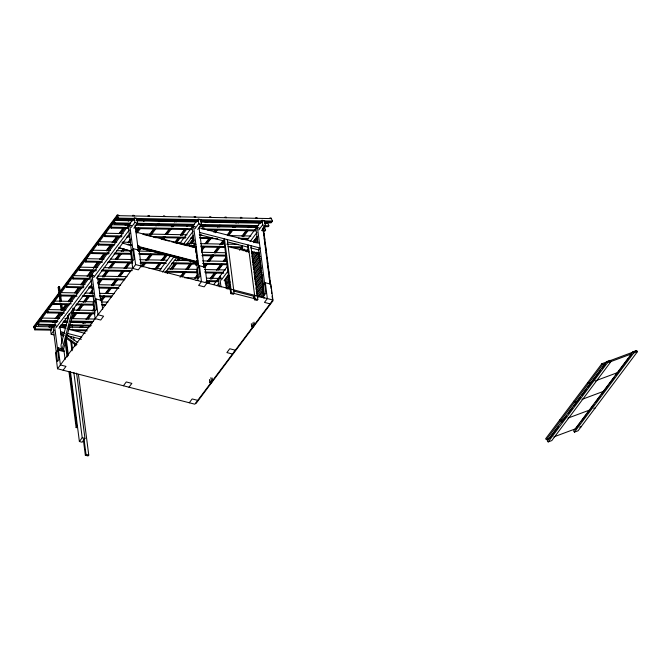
<?xml version="1.0" encoding="UTF-8"?>
<svg xmlns="http://www.w3.org/2000/svg" width="671" height="671" viewBox="0 0 671 671"><rect width="100%" height="100%" fill="white"/><g stroke="black" fill="none" stroke-linecap="round" stroke-linejoin="round"><path stroke-width="1.01" d="M69.272 313.416L61.002 345.053L61.489 348.828M62.277 348.878L72.938 308.081M63.569 349.214L74.489 307.419M248.773 250.862L241.526 248.866L242.441 245.368M60.046 302.059L58.184 287.54L58.897 286.592L59.576 286.769L60.247 291.96M118.792 215.676L118.532 215.064L117.249 215.039L33.55 326.769L34.833 329.847L51.583 330.166M33.81 327.381L117.509 215.659L271.394 218.595M49.201 307.62L52.321 303.443M67.31 283.439L70.438 279.27M77.308 270.094L78.557 268.425M86.056 258.419L88.555 255.089M95.425 245.913L96.674 244.244M105.414 232.577L106.664 230.908M111.663 224.231L113.533 221.732M35.093 327.406L40.713 319.908M41.963 318.239L53.202 303.233M54.452 301.564L66.32 285.72M67.57 284.051L72.569 277.383M73.818 275.714L78.817 269.046M80.067 267.377L91.306 252.363M92.556 250.702L98.176 243.196M99.425 241.526L116.913 218.184M34.833 329.847L35.496 328.966L51.206 329.26M37.333 322.676L38.364 325.141L39.027 324.252L55.777 324.571M40.159 318.901L41.191 321.367L41.854 320.486L57.555 320.78M46.509 310.421L47.54 312.887L48.203 312.007L63.904 312.3M52.866 301.942L53.898 304.408L54.561 303.527L71.311 303.846M59.216 293.462L60.247 295.928L60.91 295.047L76.611 295.341M65.573 284.982L66.597 287.448L67.259 286.567L84.009 286.886M71.923 276.502L72.954 278.968L73.617 278.088L89.318 278.381M78.281 268.023L79.304 270.488L79.966 269.599L96.716 269.927M84.63 259.543L85.662 262.009L86.324 261.12L102.026 261.422M90.979 251.063L92.011 253.529L92.673 252.64L109.423 252.967M97.337 242.583L98.36 245.049L99.031 244.16L114.733 244.462M103.686 234.104L104.718 236.569L105.381 235.68L122.13 235.999M110.044 225.624L111.067 228.09L111.73 227.201L127.431 227.503M113.29 221.279L114.322 223.745L114.984 222.864L130.686 223.158M116.184 217.429L117.207 219.895L118.541 218.117L272.426 221.061L271.134 217.974L269.851 217.949L270.111 218.57M50.191 325.393L48.941 327.062L50.224 327.087M55.181 318.725L59.56 312.887M61.43 310.388L65.8 304.55M68.299 301.212L72.678 295.374M74.548 292.875L78.297 287.876M80.797 284.538L85.167 278.7M87.045 276.2L91.415 270.363M93.286 267.863L97.664 262.025M99.534 259.526L103.904 253.688M106.404 250.35L110.153 245.351M112.023 242.852L117.022 236.175M118.901 233.676L123.271 227.838M125.141 225.339L126.391 223.669M128.27 221.17L129.52 219.501M49.822 326.844L51.071 325.175M52.942 322.676L54.192 321.006M56.07 318.507L60.44 312.669M62.311 310.17L66.689 304.332M68.559 301.833L73.558 295.165M75.429 292.657L79.178 287.658M81.048 285.158L86.047 278.482M87.926 275.982L92.296 270.145M93.546 268.475L98.545 261.807M100.415 259.308L104.785 253.47M106.664 250.971L111.034 245.133M112.913 242.634L117.282 236.796M119.782 233.458L124.152 227.62M126.022 225.12L127.272 223.451M63.342 309.574L67.083 304.575M83.33 282.894L84.58 281.224M91.449 272.057L92.699 270.388M101.438 258.712L102.688 257.052M109.558 247.876L110.807 246.207M51.105 326.869L52.355 325.2M54.225 322.701L55.475 321.032M57.345 318.532L61.724 312.694M63.594 310.195L67.964 304.357M69.843 301.858L74.842 295.181M76.091 293.521L80.461 287.683M82.332 285.183L87.331 278.507M89.209 276.007L92.95 271.009M95.45 267.67L99.828 261.833M101.698 259.333L106.068 253.495M107.947 250.996L112.317 245.158M114.187 242.659L118.566 236.821M121.065 233.483L125.435 227.645M127.305 225.146L128.555 223.477M53.688 325.326L50.568 329.495L51.172 334.217L53.923 334.921M54.938 323.657L81.787 287.825M83.036 286.156L94.276 271.159M95.525 269.49L133.646 218.595M54.519 325.494L53.101 327.381L57.471 361.476L58.88 359.589L54.519 325.494L56.347 325.972M92.112 275.311L90.694 277.198L95.064 311.294L96.473 309.406L92.112 275.311L93.94 275.789M129.746 225.07L128.337 226.957L132.707 261.053L134.116 259.165L129.746 225.07L131.575 225.548M51.172 334.217L54.292 330.048M56.171 327.549L91.751 280.05M93.63 277.551L129.251 229.994M131.13 227.494L134.879 222.487L134.275 217.765L137.018 218.469L137.622 223.191L133.873 228.199M58.914 328.262L92.002 284.093M96.372 278.255L130.124 233.206M64.324 327.356L66.203 324.856M71.201 318.188L74.942 313.181M76.821 310.681L81.82 304.013M83.07 302.344L87.44 296.507M89.939 293.168L93.059 289M97.429 283.162L99.929 279.832M102.428 276.494L106.806 270.656M108.677 268.157L113.047 262.319M115.546 258.981L119.295 253.982M121.166 251.482L123.045 248.983M128.044 242.306L130.535 238.977M136.783 230.631L138.662 228.132M140.533 225.632L141.782 223.963M143.653 221.464L144.902 219.794M71.453 318.8L75.831 312.963M77.702 310.463L82.072 304.626M83.95 302.126L88.32 296.288M90.191 293.789L92.69 290.451M98.318 282.944L100.809 279.614M102.688 277.115L107.687 270.438M109.558 267.939L113.927 262.101M115.806 259.602L120.176 253.764M122.055 251.264L123.925 248.765M128.295 242.927L130.795 239.589M136.414 232.082L138.914 228.752M141.413 225.414L142.663 223.745M136.238 232.778L137.178 231.52L136.876 229.155L135.584 228.828M79.354 309.037L81.854 305.699M87.473 298.201L88.723 296.532M98.092 284.026L99.962 281.518M105.59 274.02L108.081 270.681M72.736 318.826L77.106 312.988M78.985 310.488L83.355 304.651M85.234 302.151L89.604 296.314M91.474 293.814L92.724 292.145M98.352 284.638L102.093 279.639M103.971 277.131L108.97 270.463M110.841 267.964L115.211 262.126M117.09 259.627L121.459 253.789M123.33 251.29L124.58 249.62M137.077 232.946L140.197 228.777M142.697 225.439L143.946 223.77M62.596 333.294L63.259 332.405L64.97 333.604M57.488 348.71L58.151 347.821L63.644 349.239L63.946 351.604L58.452 350.187L57.79 351.067M95.97 298.956L93.101 302.78L95.131 318.591L100.709 320.033L103.577 316.2L98 314.766L95.97 298.956L101.556 300.39L102.697 309.289M133.571 248.773L130.694 252.598L132.724 268.408L138.301 269.851L141.17 266.018L139.149 250.208L133.571 248.773L135.592 264.584L57.538 368.773L194.867 404.202L272.921 300.012L270.899 284.202L265.322 282.759L262.453 286.584L263.971 298.444M79.715 327.649L80.965 325.98M82.835 323.481L84.085 321.812M85.963 319.312L90.333 313.474M92.212 310.975L94.083 308.475M100.331 300.138L103.451 295.97M105.322 293.462L109.071 288.463M111.571 285.125L115.94 279.287M117.819 276.788L122.189 270.95M124.068 268.45L128.438 262.613M130.308 260.113L131.558 258.444M137.807 250.107L139.677 247.607M149.675 234.263L154.045 228.425M155.924 225.926L157.173 224.257M159.044 221.757L160.294 220.088M80.595 327.431L81.845 325.762M83.724 323.263L84.974 321.594M86.844 319.094L90.593 314.095M93.093 310.757L94.343 309.088M101.212 299.92L103.711 296.582M106.211 293.244L109.952 288.245M111.831 285.745L116.829 279.069M118.7 276.569L123.07 270.732M124.949 268.232L129.318 262.395M138.067 250.719L139.937 248.22M149.935 234.884L154.926 228.207M156.804 225.708L158.054 224.039M103.485 297.656L104.735 295.986M113.483 284.319L114.724 282.65M121.602 273.474L122.852 271.814M139.711 249.293L140.96 247.633M81.879 327.456L83.129 325.787M84.999 323.288L86.249 321.619M88.127 319.119L92.497 313.282M101.246 301.606L104.995 296.607M107.486 293.269L111.235 288.27M113.114 285.771L118.113 279.094M119.983 276.595L124.353 270.757M126.232 268.257L130.602 262.42M138.721 251.583L141.22 248.245M151.218 234.909L156.209 228.232M158.088 225.733L159.337 224.064M63.116 370.216L65.984 366.383L60.407 364.949L58.151 347.821M141.329 266.244L143.829 262.906M145.699 260.407L150.698 253.739M161.317 239.564L163.187 237.056M165.066 234.556L168.815 229.557M171.306 226.219L172.556 224.55M174.435 222.051L175.685 220.382M141.581 266.857L144.71 262.688M146.58 260.189L150.95 254.351M162.197 239.346L164.068 236.838M165.947 234.338L169.696 229.339M171.566 226.84L173.445 224.332M175.316 221.833L176.565 220.163M142.864 266.882L145.993 262.713M147.863 260.214L152.233 254.376M163.481 239.371L165.351 236.863M167.23 234.364L170.979 229.365M172.85 226.857L174.72 224.357M176.599 221.858L177.849 220.189M154.842 269.037L159.212 263.2M161.09 260.7L165.46 254.863M174.829 242.357L177.958 238.188M180.449 234.85L184.827 229.012M186.697 226.513L187.947 224.844M155.722 268.819L160.092 262.982M161.971 260.482L166.341 254.645M175.089 242.969L178.838 237.97M180.709 235.471L185.708 228.794M177.983 239.882L179.232 238.213M157.006 268.845L161.376 263.007M163.254 260.507L167.624 254.67M176.372 242.994L180.122 237.995M181.992 235.496L186.991 228.819M159.396 270.681L170.644 255.668M180.013 243.162L183.762 238.163M185.011 236.494L196.251 221.489M195.412 226.798L193.575 226.32L192.166 228.207L194.296 244.831M162.499 272.065L173.747 257.06M183.737 243.716L193.105 231.21M194.984 228.71L198.733 223.703L198.13 218.981L200.872 219.694L201.476 224.416L197.727 229.415M165.251 272.778L177.119 256.934M186.488 244.429L193.357 235.253M167.104 273.5L168.354 271.83M170.233 269.331L174.603 263.493M176.473 260.994L178.972 257.656M188.97 244.319L193.34 238.482M202.088 226.806L203.338 225.137M205.209 222.638L206.458 220.969M171.113 269.113L175.483 263.275M177.362 260.776L179.232 258.276M189.851 244.101L193.6 239.094M202.34 227.427L204.219 224.919M206.089 222.42L207.339 220.751M174.007 266.018L175.257 264.349M192.124 241.837L193.374 240.176M172.397 269.138L176.767 263.3M178.637 260.801L180.516 258.301M191.134 244.127L194.255 239.958M203.623 227.444L205.502 224.944M207.373 222.445L208.622 220.776M193.416 247.515L193.214 245.938L194.632 244.059L195.924 244.387M195.278 248.01L196.226 246.752L194.934 246.416L194.632 244.059M179.996 277.131L183.745 272.124M185.615 269.625L190.614 262.957M201.862 247.943L203.112 246.282M204.982 243.774L208.731 238.775M213.73 232.107L215.601 229.599M217.479 227.1L218.721 225.431M180.876 276.913L184.626 271.906M186.504 269.406L190.874 263.569M201.493 249.394L203.363 246.894M205.863 243.556L209.612 238.557M214.611 231.889L215.861 230.22M218.36 226.882L219.61 225.213M188.148 267.981L191.277 263.812M208.136 241.3L210.015 238.801M182.16 276.938L185.909 271.931M187.779 269.432L192.158 263.594M201.526 251.088L204.647 246.92M207.146 243.581L210.895 238.582M215.265 232.745L217.765 229.407M219.643 226.907L220.885 225.238M198.046 260.96L196.754 260.625L195.336 262.504L195.638 264.869L196.93 265.204L198.348 263.317L197.056 262.982L195.638 264.869M76.829 426.588L77.517 426.764L76.804 427.712L76.125 427.536L76.829 426.588L69.784 371.633M207.54 263.888L205.049 267.226L199.446 265.766L196.578 269.591L197.97 280.461M194.758 278.255L197.886 274.087M203.506 266.58L205.376 264.08M207.255 261.581L212.254 254.913M214.124 252.405L217.874 247.406M219.744 244.907L222.873 240.738M227.243 234.9L230.992 229.893M232.862 227.394L234.112 225.724M235.991 223.225L237.24 221.556M195.638 278.037L197.517 275.538M203.766 267.201L206.265 263.862M208.136 261.363L212.506 255.525M214.385 253.026L218.754 247.188M220.625 244.689L223.753 240.52M227.503 235.513L231.872 229.675M233.743 227.175L234.993 225.506M204.789 266.605L206.66 264.106M212.288 256.599L213.529 254.938M222.277 243.263L223.527 241.594M230.396 232.426L231.646 230.757M209.419 261.388L213.789 255.55M215.668 253.051L220.038 247.213M221.908 244.714L224.408 241.375M228.777 235.538L233.156 229.7M235.026 227.201L236.276 225.531M238.155 223.032L239.404 221.363M76.595 373.143L84.957 438.457L82.13 442.223L79.388 441.518L82.214 437.744L73.844 372.439M123.414 385.766L126.282 381.942L131.86 383.376L128.991 387.209M210.149 278.549L214.519 272.711M216.398 270.212L220.767 264.374M223.267 261.044L226.387 256.876M242.005 236.024L246.374 230.187M248.253 227.687L249.503 226.018M207.28 283.338L208.53 281.669M210.409 279.17L215.399 272.493M217.278 269.994L221.648 264.156M223.527 261.656L226.647 257.488M242.265 236.645L246.634 230.807M249.134 227.469L250.384 225.8M208.312 282.743L209.562 281.074M218.301 269.406L221.43 265.238M246.408 231.881L247.658 230.212M208.564 283.363L209.813 281.694M211.692 279.195L216.683 272.518M218.561 270.019L222.931 264.181M224.81 261.682L226.681 259.182M243.548 236.67L247.918 230.832M250.417 227.494L251.667 225.825M78.423 374.418L88.757 455.072L88.086 455.961L85.343 455.248L86.005 454.368L84.018 438.859M213.864 284.429L227.603 266.085M239.48 250.233L241.979 246.894M248.857 237.719L256.985 226.873M258.234 225.204L260.105 222.705M221.648 278.222L219.82 277.752L218.41 279.639L219.325 286.819M259.291 227.981L257.454 227.511L256.045 229.398L257.756 242.726M216.968 285.821L218.838 283.321M221.338 279.983L228.215 270.807M243.212 250.786L244.462 249.117M250.09 241.61L256.959 232.434M258.838 229.927L262.587 224.928L261.984 220.205L264.726 220.91L265.33 225.632L261.581 230.639M265.481 223.787L266.731 222.118M263.242 227.737L264.491 226.077M224.08 280.696L228.459 274.85M245.955 251.499L247.205 249.83M253.462 241.485L257.211 236.477M228.442 275.06L225.297 279.253L226.496 288.404M253.571 241.51L256.708 237.324M263.896 228.601L265.775 226.093M224.827 281.266L229.222 275.395M246.811 251.919L248.069 250.241M253.722 242.692L257.488 237.66M225.053 283.036L229.448 277.173M255.206 242.785L257.714 239.43M264.592 227.679L265.615 230.145L264.953 231.025L262.864 230.983M264.701 223.275L267.838 223.334L268.87 225.8L268.207 226.681L264.022 226.605M272.426 221.061L271.092 222.831L264.81 222.713M225.909 283.976L229.046 279.782M256.691 242.885L257.941 241.208M226.06 285.15L229.197 280.956M225.657 287.767L230.052 281.895M251.415 253.378L252.665 251.7M226.513 288.698L229.65 284.504M252.271 254.309L254.15 251.801M227.293 289.033L229.801 285.687M251.793 256.33L254.93 252.137M228.769 289.134L230.656 286.618M252.019 258.1L256.414 252.229M252.875 259.031L257.899 252.33M252.397 261.053L258.05 253.504M258.629 255.894L258.327 253.529L258.989 252.648L259.291 255.005L258.629 255.894L260.457 256.364M252.623 262.822L258.905 254.443M230.74 293.63L231.403 292.741L224.5 238.868L223.837 239.748L230.74 293.63L233.483 294.334L234.154 293.453L227.251 239.572M252.85 264.6L259.132 256.213M253.001 265.775L259.912 256.548M253.227 267.544L260.138 258.327M253.453 269.323L260.365 260.096M254.234 269.658L260.516 261.279M253.831 272.267L260.742 263.049M254.057 274.045L260.969 264.819M254.837 274.38L261.12 266.001M254.435 276.989L261.346 267.771M260.373 269.272C262.118 266.873 259.056 270.841 260.675 271.629L261.338 270.749M254.661 278.767L260.944 270.379M254.812 279.941L261.094 271.562M255.039 281.711L261.95 272.493M255.265 283.489L262.176 274.263M255.416 284.663L262.327 275.445M256.272 285.603L262.554 277.215M255.877 288.211L262.78 278.985M256.028 289.386L262.931 280.168M256.255 291.164L263.158 281.937M256.481 292.933L263.393 283.707M256.632 294.108L263.544 284.89M256.859 295.886L262.512 288.337M250.92 245.678L257.823 299.56L257.161 300.44L254.418 299.736L255.081 298.847L248.178 244.974L247.515 245.854L248.312 252.078M257.714 296.817L263.368 289.268M258.494 297.161L263.518 290.451M259.971 297.253L263.116 293.059M261.455 297.345L263.971 293.99M262.235 297.689L264.122 295.173M189.289 402.759L192.158 398.935L197.735 400.369M212.153 377.991L212.548 381.103L211.139 382.99L209.847 382.655L211.264 380.776L210.862 377.664M254.007 322.13L254.401 325.242L252.992 327.129L251.7 326.794L253.11 324.907L252.85 322.835M272.107 296.171L272.745 301.086L196.1 403.397L195.58 403.263M636.72 350.732L601.837 363.741L545.649 438.742L546.379 439.673L549.39 438.549L558.549 426.328M546.379 439.673L602.566 364.672L605.577 363.548M606.609 361.669L547.318 440.822L548.173 441.921L551.805 440.562L611.105 361.417L610.241 360.319L606.609 361.669L607.465 362.768L611.105 361.417M561.602 422.252L562.826 420.616M566.492 415.726L563.439 419.803L560.428 420.927L559.698 419.987M568.32 413.277L572.598 407.574M573.822 405.947L576.875 401.87M580.541 396.972L577.479 401.048L574.477 402.172L573.747 401.241M581.757 395.345L586.647 388.819M587.863 387.192L590.916 383.116M600.688 370.073L591.528 382.302L588.517 383.426L587.788 382.487M601.912 368.446L604.965 364.37M548.173 441.921L607.465 362.768M632.879 351.881L573.588 431.025L574.443 432.132L578.075 430.774L637.45 351.671L636.511 350.53L632.879 351.881L633.734 352.98L637.366 351.629M579.929 423.057L575.659 428.761L553.877 436.88M581.153 421.422L586.043 414.904M587.259 413.277L589.096 410.828M593.978 404.303L589.7 410.015L567.926 418.125M595.202 402.675L600.084 396.15M601.308 394.523L603.137 392.074M608.027 385.557L603.749 391.26L581.975 399.379M609.243 383.921L614.133 377.404M615.357 375.768L617.186 373.328M628.182 358.649L617.798 372.514L595.076 380.985M629.398 357.022L631.235 354.573M574.443 432.132L633.734 352.98M136.297 232.208L195.655 247.557L189.365 246.332M610.065 361.879L631.847 353.76M593.801 408.48L595.311 407.926M579.761 427.234L581.262 426.672M133.579 219.308L117.878 219.006L116.846 216.54M136.716 219.367L198.482 220.541M200.57 220.583L262.336 221.765M264.433 221.807L271.755 221.942M117.207 219.895L133.957 220.214M136.054 220.247L197.819 221.43M200.956 221.489L261.673 222.646M132.799 220.759L113.961 220.398L114.984 222.864M136.985 220.834L196.653 221.975M200.847 222.059L260.516 223.191M136.968 223.284L194.548 224.382M199.782 224.483L258.402 225.599M264.684 225.716L268.87 225.8M114.322 223.745L130.023 224.047M136.305 224.164L193.885 225.263M200.159 225.389L257.739 226.488M129.545 225.095L110.707 224.735L111.73 227.201M134.779 225.196L193.407 226.32M199.681 226.437L257.261 227.536M134.762 227.645L191.294 228.719M201.761 228.92L255.148 229.943M263.527 230.103L265.615 230.145M111.067 228.09L127.817 228.408M135.148 228.551L191.68 229.625M207.381 229.927L255.534 230.849M123.196 233.575L104.349 233.214L105.381 235.68M143.082 233.961L187.05 234.8M199.614 235.035L201.711 235.076M227.88 235.58L250.912 236.016M127.364 236.1L129.461 236.142M152.485 236.586L185.984 237.224M191.218 237.324L193.315 237.358M199.597 237.484L212.153 237.719M238.331 238.222L248.798 238.423M104.718 236.569L121.468 236.888M126.702 236.989L129.839 237.048M154.967 237.526L185.322 238.104M190.556 238.205L193.701 238.264M199.975 238.39L217.773 238.725M240.805 239.17L248.136 239.304M116.838 242.055L98 241.703L99.031 244.16M122.08 242.156L130.451 242.315M176.515 243.196L178.603 243.238M186.983 243.397L194.305 243.539M200.587 243.657L224.668 244.118M226.756 244.16L238.272 244.378M127.289 244.705L131.482 244.781M189.054 245.88L193.24 245.963M200.57 246.098L224.651 246.559M228.836 246.643L242.441 246.903M98.36 245.049L114.07 245.351M200.956 247.003L225.028 247.465M231.31 247.591L242.827 247.809M110.489 250.535L91.642 250.182L92.673 252.64M116.771 250.66L131.424 250.937M138.754 251.08L154.456 251.382M201.56 252.279L225.641 252.741M114.657 253.059L131.407 253.386M138.738 253.521L164.907 254.024M202.592 254.745L226.672 255.198M92.011 253.529L108.761 253.848M113.995 253.948L130.744 254.267M139.115 254.426L167.381 254.972M201.929 255.626L226.01 256.087M104.139 259.014L85.292 258.662L86.324 261.12M110.413 259.14L131.357 259.534M139.727 259.694L166.945 260.214M174.275 260.356L187.88 260.616M202.541 260.893L226.613 261.355M108.308 261.539L132.38 262M140.759 262.16L165.88 262.646M172.162 262.764L195.194 263.2M202.516 263.342L227.645 263.82M85.662 262.009L102.411 262.327M107.645 262.428L132.766 262.906M140.096 263.049L166.265 263.552M171.499 263.644L196.62 264.131M203.95 264.265L226.983 264.709M97.781 267.503L78.943 267.142L79.966 269.599M104.064 267.62L133.378 268.182M149.079 268.475L161.644 268.719M167.918 268.836L197.232 269.398M204.563 269.541L225.498 269.935M101.95 270.027L132.313 270.606M165.812 271.243L197.215 271.839M204.546 271.981L223.384 272.342M79.304 270.488L96.054 270.807M101.287 270.908L130.602 271.47M165.141 272.124L197.601 272.745M205.972 272.904L223.77 273.248M91.432 275.982L72.585 275.622L73.617 278.088M97.714 276.1L127.02 276.662M184.6 277.76L198.205 278.02M206.584 278.18L219.14 278.415M97.689 278.54L124.907 279.061M196.1 280.419L198.188 280.461M206.567 280.621L218.075 280.839M72.954 278.968L89.704 279.287M98.075 279.446L124.244 279.95M205.896 281.51L217.412 281.728M85.074 284.462L66.236 284.101L67.259 286.567M98.687 284.722L120.671 285.141M89.243 286.987L92.388 287.045M98.671 287.163L118.557 287.54M66.597 287.448L83.347 287.767M88.58 287.867L92.774 287.951M99.048 288.069L118.943 288.446M77.677 292.917L59.878 292.581L60.91 295.047M85.007 293.059L93.378 293.219M99.66 293.336L114.313 293.621M82.894 295.466L93.361 295.659M99.644 295.785L112.208 296.02M60.247 295.928L76.997 296.246M82.231 296.347L93.747 296.565M100.029 296.691L111.545 296.909M72.376 301.422L53.529 301.061L54.561 303.527M78.65 301.539L94.359 301.841M101.682 301.975L107.964 302.101M76.544 303.946L93.294 304.265M101.665 304.424L105.85 304.5M53.898 304.408L69.599 304.709M75.873 304.827L93.672 305.171M102.051 305.33L105.188 305.389M66.018 309.901L47.18 309.541L48.203 312.007M73.349 310.036L94.284 310.438M72.283 312.46L95.316 312.904M47.54 312.887L64.29 313.206M72.669 313.365L94.645 313.785M59.669 318.381L40.822 318.02L41.854 320.486M64.902 318.482L68.039 318.54M71.185 318.599L95.257 319.06M63.837 320.906L68.023 320.981M71.16 321.04L93.143 321.459M41.191 321.367L57.941 321.686M63.175 321.786L67.36 321.87M70.497 321.929L92.481 322.348M56.842 322.147L38.004 321.786L39.027 324.252M63.124 322.265L67.31 322.348M70.455 322.407L92.439 322.826M61.011 324.672L66.244 324.772M69.39 324.831L91.373 325.25M38.364 325.141L55.114 325.46M60.348 325.561L66.63 325.678M69.767 325.737L90.702 326.14M53.311 326.861L34.473 326.5L35.496 328.966M59.593 326.978L65.875 327.096M69.012 327.163L88.907 327.54M68.996 329.604L86.794 329.939M73.567 330.585L87.18 330.845M262.587 224.928L265.33 225.632M262.99 228.937L263.518 229.071M263.141 230.119L263.669 230.254M263.602 233.659L264.122 233.793M263.753 234.842L264.273 234.976M264.206 238.381L264.726 238.515M264.357 239.564L264.877 239.698M198.733 223.703L201.476 224.416M264.81 243.103L265.33 243.238M264.961 244.286L265.481 244.42M259.459 243.313L199.069 227.737L204.127 267.217M265.414 247.825L265.934 247.96M265.565 249.008L266.085 249.142M199.681 232.46L260.063 248.035L258.645 249.922L250.593 247.842M199.27 234.607L224.433 241.099M227.452 241.879L247.574 247.071M266.018 252.548L266.538 252.682M266.169 253.73L266.689 253.864M241.526 248.866L242.818 249.201M228.123 246.442L249.058 251.835M134.879 222.487L137.622 223.191M266.622 257.27L267.142 257.404M266.773 258.452L267.293 258.587M267.226 261.992L267.746 262.126M267.377 263.175L267.905 263.309M135.886 231.185L137.178 231.52M180.34 242.726L179.048 242.399L193.961 246.517M143.091 234.364L151.134 236.452M153.131 236.989L156.167 237.752M161.183 239.069L169.243 241.132M171.248 241.661L177.295 243.212M179.3 243.741L187.352 245.812M267.83 266.714L268.358 266.848M267.981 267.897L268.509 268.031M268.442 271.436L268.962 271.57M268.593 272.619L269.113 272.753M269.046 276.158L269.566 276.293M269.197 277.341L269.717 277.475M137.706 245.393L138.998 245.72L139.3 248.085L138.008 247.75M138.117 246.374L196.46 261.464M138.847 247.003L196.209 261.799M269.65 280.881L270.17 281.015M138.26 247.784L195.605 262.613M269.801 282.063L270.321 282.197M135.592 264.584L272.921 300.012M233.844 291.088L254.779 296.49L253.361 298.377L231.403 292.741M272.216 300.952L272.745 301.086M255.081 298.847L257.823 299.56M270.052 303.837L264.475 302.403L267.343 298.57L265.322 282.759M253.11 324.907L254.401 325.242M58.184 287.54L58.872 287.716M235.328 350.195L229.75 348.752L226.882 352.577L232.46 354.02M233.894 352.107L234.422 352.241M66.043 328.471L60.013 326.911L62.126 343.443M69.063 329.251L85.167 333.403M64.642 332.673L60.558 331.709L60.734 333.11L64.148 335.5M67.662 333.453L81.745 337.085M67.251 335.601L81.342 339.232M211.264 380.776L212.548 381.103M82.214 437.744L84.957 438.457M86.005 454.368L88.757 455.072M251.457 251.633L258.704 253.621M122.147 243.028L131.222 245.527M119.144 247.809L131.063 251.122M118.851 247.75L130.761 251.063M66.681 334.804L77.811 342.604M65.85 336.691L76.93 344.458M60.927 334.594L63.485 336.381M66.035 338.176L76.268 345.339M601.837 363.741L602.566 364.672M257.287 218.327L257.027 217.706L255.752 217.681L256.003 218.301M241.895 218.033L241.644 217.412L240.361 217.387L240.621 218.008M226.513 217.74L226.253 217.119L224.97 217.094L225.23 217.714M211.122 217.446L210.862 216.825L209.578 216.8L209.838 217.421M195.731 217.152L195.479 216.532L194.196 216.507L194.447 217.127M180.348 216.859L180.088 216.238L178.805 216.213L179.065 216.834M164.957 216.565L164.697 215.945L163.414 215.919L163.674 216.54M149.566 216.263L149.314 215.651L148.031 215.626L148.283 216.247M134.183 215.97L133.923 215.357L132.64 215.332L132.9 215.953M117.249 215.039L118.541 218.117M263.418 228.283L270.547 283.967M270.774 285.737L271.151 288.689M271.378 290.459L271.755 293.412M262.889 228.148L270.044 284.319M257.454 227.511L265.867 293.16L264.458 295.039L258.545 248.882M254.015 296.624L254.418 299.736M251.298 323.682L251.7 326.794M220.105 276.1L220.348 277.987M219.82 277.752L221.002 286.987M205.024 267.201L207.045 283.019L204.177 286.844L198.599 285.401L201.468 281.577L199.446 265.766M193.575 226.32L199.966 276.192L198.557 278.079L196.829 264.567M195.655 247.557L197.467 261.724M195.555 249.075L196.058 253.009M196.309 254.98L196.695 258.016M196.754 260.625L197.056 262.982M209.453 379.543L209.847 382.655M135.24 226.488L138.285 250.258M97.605 276.729L100.65 300.499M92.397 273.659L92.757 276.494M72.057 324.781L72.46 327.884M73.651 337.186L74.045 340.289M74.447 343.393L74.842 346.496M68.257 315.798L68.652 318.901M69.448 325.1L69.843 328.203M70.908 336.481L71.168 338.545M71.562 341.648L72.627 349.918M67.461 315.647L67.855 318.75M68.786 325.989L69.046 328.06M70.64 340.465L71.965 350.807M83.355 439.74L85.343 455.248M60.642 295.072L61.438 301.287M61.841 304.399L62.504 309.583M64.491 325.141L64.76 327.213M66.219 338.62L68.35 355.211M70.472 371.809L79.388 441.518M58.897 286.592L59.694 292.816M59.954 294.888L60.751 301.111M61.153 304.223L61.95 310.447M62.218 312.518L62.478 314.598M63.812 324.965L64.072 327.037M65.666 339.484L67.796 356.075M60.315 304.131L61.111 310.354M61.506 313.466L61.774 315.538M62.973 324.873L63.233 326.945M65.095 341.464L67.092 357.014M68.945 371.533L76.125 427.536M65.104 359.463L63.963 350.572L58.377 349.13L55.508 352.963L57.538 368.773M131.281 250.208L130.619 251.097L130.92 253.453L131.583 252.573L131.281 250.208M195.857 262.269L138.494 247.473L195.857 262.269"/></g></svg>
